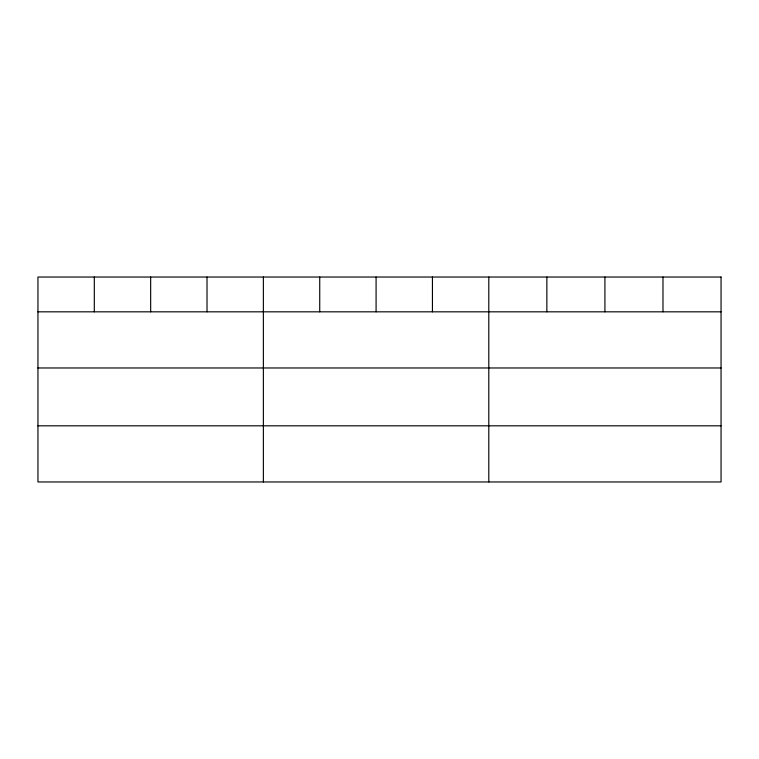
<?xml version="1.0" encoding="UTF-8"?>
<svg xmlns="http://www.w3.org/2000/svg" width="759" height="759" viewBox="0 0 759 759"><rect width="100%" height="100%" fill="white"/><g stroke="black" fill="none" stroke-linecap="round" stroke-linejoin="round"><path stroke-width="1.14" d="M37.95 311.826L721.05 311.826M37.95 367.973L721.05 367.973M37.95 425.818L721.05 425.818M662.986 277.035L662.986 311.826M604.923 277.035L604.923 311.826M546.859 277.035L546.859 311.826M488.796 277.035L488.796 481.965M432.44 277.035L432.44 311.826M376.084 277.035L376.084 311.826M319.729 277.035L319.729 311.826M263.373 277.035L263.373 481.965M207.017 277.035L207.017 311.826M150.662 277.035L150.662 311.826M94.306 277.035L94.306 311.826M721.05 277.035L37.95 277.035L37.95 481.965L721.05 481.965L721.05 277.035"/></g></svg>
